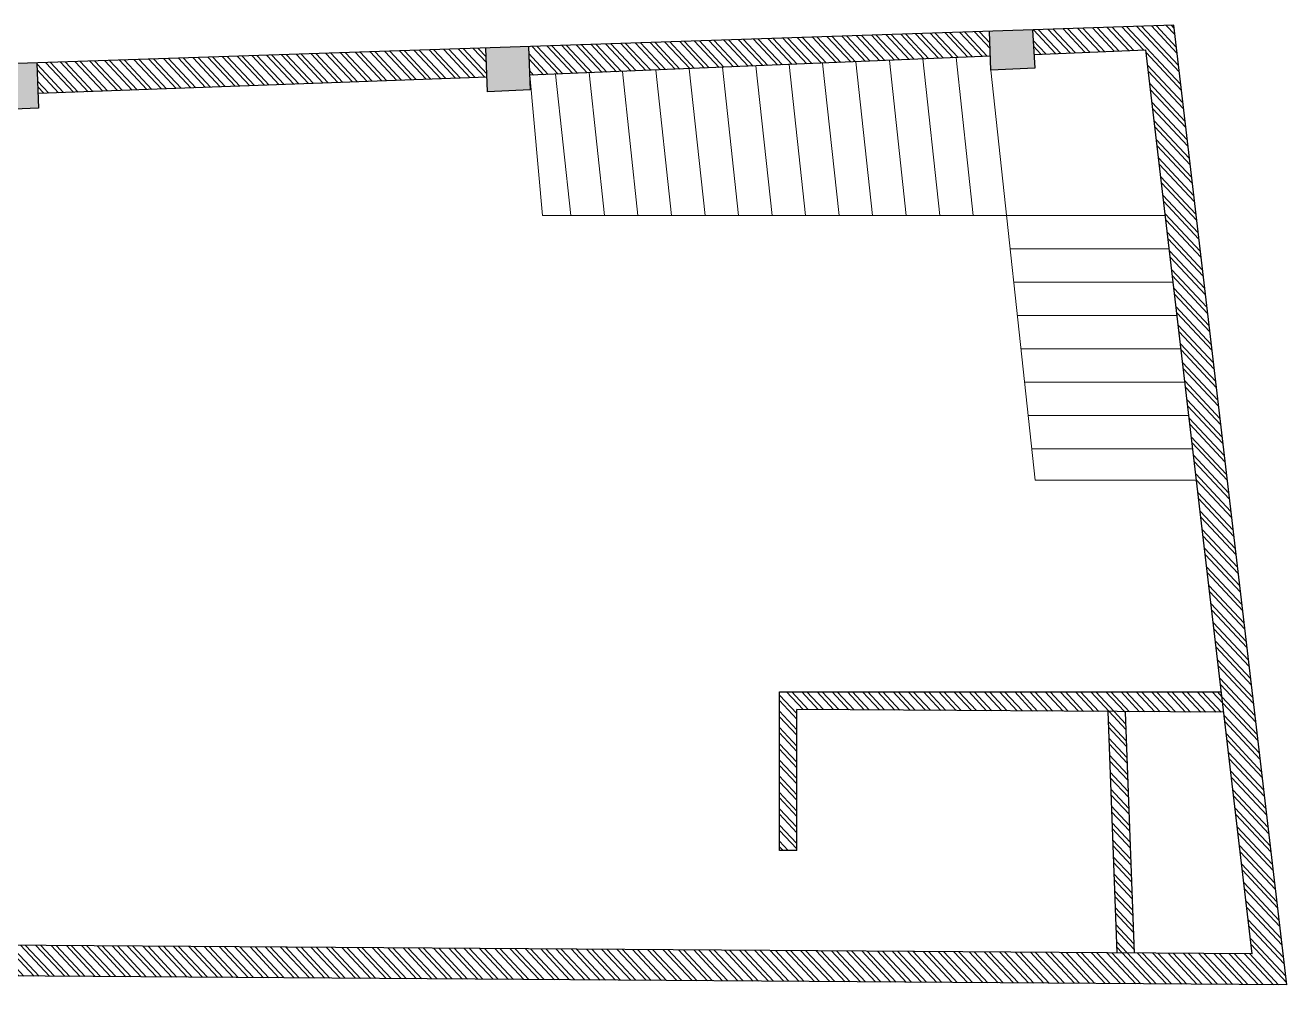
# Model space of a CAD drawing. Header units: feet. Extents: x 7170650 to 7197982, y -5581628 to -5574431.
# Drawn here: x 7188519 to 7197982, y -5581628 to -5574431 of the extents above; entities that cross this region are included whole.
import ezdxf

# ---------------------------------------------------------------- set-up
doc = ezdxf.new("R2010")
doc.units = ezdxf.units.FT
doc.header["$LTSCALE"] = 33
doc.header["$MEASUREMENT"] = 0
doc.layers.add('A-WALL', color=1, linetype='Continuous')
doc.layers.add('column', color=10, linetype='Continuous')
for name, color, linetype, lineweight in [('LENS_DIMENSION', 193, 'Continuous', 0), ('LN-HATCH', 251, 'Continuous', 0), ('Steps', 4, 'Continuous', 9)]:
    doc.layers.add(name, color=color, linetype=linetype, lineweight=lineweight)
pattern_1 = [(133.11, (-3282554.54, 5460117.466), (-60.7760807, -56.89315), []), (133.11, (-3282553.24, 5460156.69), (-60.7760807, -56.89315), [])]

# ---------------------------------------------------------------- blocks, each defined once
blk = doc.blocks.new('A$C8e6e9e5d')
at = {"layer": 'column'}
h = blk.add_hatch(color=8, dxfattribs=at)
h.dxf.hatch_style = 1
h.paths.add_polyline_path([(-1889.2, 6873.5), (-1906.9, 7161.4), (-2231, 7150.6), (-2218.9, 6859.7)])
h.paths.add_polyline_path([(-5674.8, 6711.3), (-5688.3, 7035.8), (-6008.1, 7025.1), (-5994.5, 6698)])
h.paths.add_polyline_path([(-9362.8, 6574.6), (-9375.2, 6913.3), (-9710, 6902.2), (-9697.6, 6562.4)])
h.paths.add_polyline_path([(-12996.5, 6462.8), (-13007.4, 6792.6), (-13337.2, 6781.7), (-13326.3, 6451.8)])
h.paths.add_polyline_path([(-20301.8, 6200.1), (-20313.4, 6549.9), (-20643.2, 6538.9), (-20631.6, 6189.1)])
h.paths.add_polyline_path([(-16648.8, 6321.5), (-16660.4, 6671.3), (-16990.2, 6660.3), (-16978.6, 6310.5)])
h.paths.add_polyline_path([(-25384.6, 5691.9), (-25157.6, 5796.7), (-25460.8, 6378.9), (-25730.7, 6369.9)])
h.paths.add_polyline_path([(-22276.7, 154.3), (-22531.3, 652.3), (-22761.9, 555), (-22558.4, 156.3)])
at = {"layer": 'LN-HATCH'}
h = blk.add_hatch(dxfattribs=at)
h.set_pattern_fill('ANSI32', color=256, scale=222, angle=88.11)
h.set_pattern_definition(pattern_1)
h.paths.add_polyline_path([(0, 0), (-848.4, 7196.5), (-1906.9, 7161.4), (-1895.6, 6978.3), (-1058.3, 7013), (-258.9, 231.8), (-22394.7, 385.1), (-22276.7, 154.3)])
h.paths.add_polyline_path([(-20635.6, 6309.1), (-20643.2, 6538.9), (-25460.8, 6378.9), (-25343, 6152.7)])
h.paths.add_polyline_path([(-16982.6, 6430.4), (-16990.2, 6660.3), (-20313.4, 6549.9), (-20305.7, 6320)], flags=17)
h.paths.add_polyline_path([(-13329.6, 6551.8), (-13337.2, 6781.7), (-16660.4, 6671.3), (-16652.8, 6441.4)], flags=17)
h.paths.add_polyline_path([(-9701.6, 6672.3), (-9710, 6902.2), (-13007.4, 6792.6), (-12999.8, 6562.7)], flags=17)
h.paths.add_polyline_path([(-5999.1, 6807.9), (-6008.1, 7025.1), (-9375.2, 6913.3), (-9366.8, 6684.6)], flags=17)
h.paths.add_polyline_path([(-2223.2, 6964.7), (-2231, 7150.6), (-5688.3, 7035.8), (-5679.4, 6821.2)], flags=17)
h = blk.add_hatch(dxfattribs=at)
h.set_pattern_fill('ANSI32', color=256, scale=222, angle=88.11)
h.set_pattern_definition(pattern_1)
h.paths.add_polyline_path([(-472.5, 2043.3), (-490.5, 2196.4), (-1882.7, 2196.4), (-1882.5, 2053.1)])
h.paths.add_polyline_path([(-1274, 238.8), (-1342.8, 2049.4), (-1212.7, 2048.4), (-1143.9, 237.9)])
h.paths.add_polyline_path([(-2218.9, 2055.4), (-2218.9, 2196.4), (-3805.5, 2196.4), (-3805.5, 1006.4), (-3675.5, 1006.4), (-3675.5, 2065.5)])
h.paths.add_polyline_path([(-1882.5, 2053.1), (-1882.7, 2196.4), (-2218.9, 2196.4), (-2218.9, 2055.4)])
at = {"layer": 'A-WALL'}
for p, q in [((-848.4, 7196.5), (-25730.7, 6369.9)), ((0, 0), (-848.4, 7196.5)), ((-1895.6, 6978.3), (-1058.3, 7013)), ((-258.9, 231.8), (-1058.3, 7013)), ((-2223.2, 6964.7), (-5679.4, 6821.2)), ((-5999.1, 6807.9), (-9366.8, 6684.6)), ((-3805.5, 1006.4), (-3805.5, 2196.4)), ((-3805.5, 2196.4), (-490.5, 2196.4)), ((-3675.5, 1006.4), (-3675.5, 2065.5)), ((-472.5, 2043.3), (-3675.5, 2065.5)), ((-1342.8, 2049.4), (-1274, 238.8)), ((-1212.5, 2043.3), (-1143.9, 237.9)), ((-3675.5, 1006.4), (-3805.5, 1006.4)), ((-258.9, 231.8), (-22394.7, 385.1)), ((0, 0), (-22558.4, 156.3))]:
    blk.add_line(p, q, dxfattribs=at)
at = {"layer": 'column'}
for p, q in [((-2218.9, 6859.7), (-2231, 7150.6)), ((-1906.9, 7161.4), (-1889.2, 6873.5)), ((-5994.5, 6698), (-6008.1, 7025.1)), ((-5688.3, 7035.8), (-5674.8, 6711.3)), ((-9375.2, 6913.3), (-9362.8, 6574.6)), ((-1889.2, 6873.5), (-2218.9, 6859.7)), ((-5674.8, 6711.3), (-5994.5, 6698)), ((-9362.8, 6574.6), (-9697.6, 6562.4))]:
    blk.add_line(p, q, dxfattribs=at)
at = {"layer": 'Steps'}
for p, q in [((-3358.1, 5768.9), (-3481.9, 6912.4)), ((-3106.7, 5768.9), (-3231.5, 6922.8)), ((-2855.2, 5768.9), (-2981.2, 6933.2)), ((-2603.7, 5768.9), (-2730.9, 6943.6)), ((-2352.3, 5768.9), (-2480.5, 6954)), ((-5582.4, 5768.9), (-5679.4, 6821.2)), ((-5369.8, 5768.9), (-5484.5, 6829.3)), ((-5118.3, 5768.9), (-5234.2, 6839.6)), ((-4866.9, 5768.9), (-4983.9, 6850)), ((-4615.4, 5768.9), (-4733.5, 6860.4)), ((-4364, 5768.9), (-4483.2, 6870.8)), ((-4112.5, 5768.9), (-4232.9, 6881.2)), ((-3861, 5768.9), (-3982.5, 6891.6)), ((-3609.6, 5768.9), (-3732.2, 6902)), ((-1886.2, 3785.4), (-2218.9, 6859.7)), ((-5582.4, 5768.9), (-911.7, 5768.9)), ((-2073.8, 5518.9), (-882.2, 5518.9)), ((-2046.7, 5268.9), (-852.7, 5268.9)), ((-2019.7, 5018.9), (-823.3, 5018.9)), ((-1992.6, 4768.9), (-793.8, 4768.9)), ((-1965.5, 4518.9), (-764.3, 4518.9)), ((-1938.5, 4268.9), (-734.9, 4268.9)), ((-1911.4, 4018.9), (-705.4, 4018.9)), ((-677.8, 3785.4), (-1886.2, 3785.4))]:
    blk.add_line(p, q, dxfattribs=at)

msp = doc.modelspace()

# ---------------------------------------------------------------- block references
at = {"layer": 'LENS_DIMENSION'}
msp.add_blockref('A$C8e6e9e5d', (7197982.1, -5581628), dxfattribs=at)

doc.saveas('drawing.dxf')
